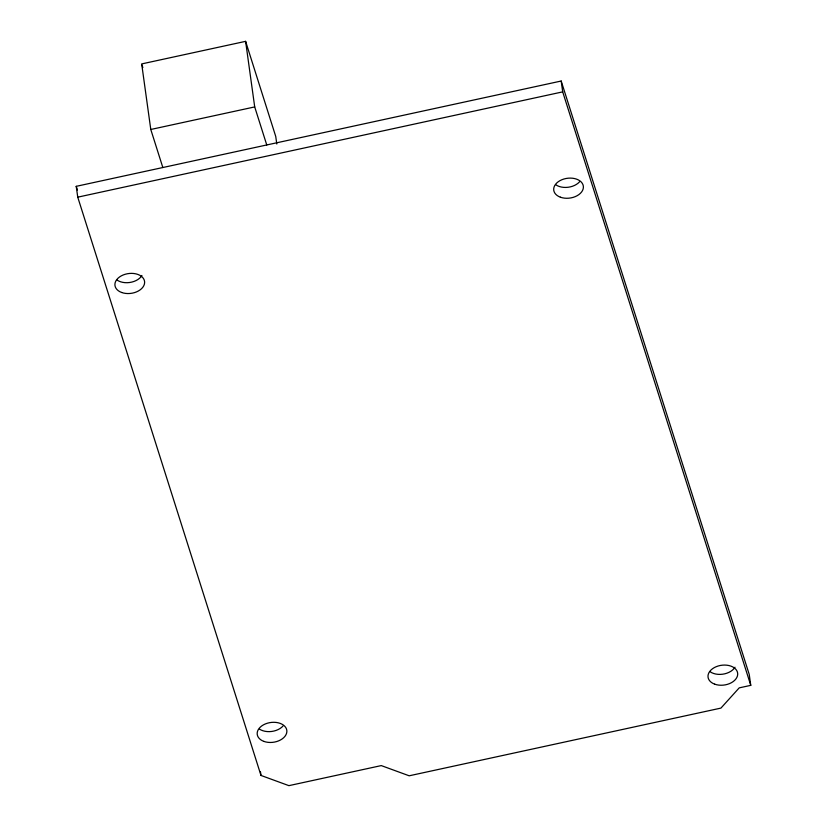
<?xml version="1.0" encoding="UTF-8"?>
<svg xmlns="http://www.w3.org/2000/svg" width="827" height="827" viewBox="0 0 827 827"><rect width="100%" height="100%" fill="white"/><g stroke="black" fill="none" stroke-linecap="round" stroke-linejoin="round"><path stroke-width="1.24" d="M276.797 144.022L275.742 136.465L245.609 41.35L141.686 63.917L150.783 129.477L162.836 167.53M150.783 129.477L254.706 106.921L266.759 144.963M76.239 186.333L561.192 81.025L749.252 674.522L750.761 685.356L739.214 687.868L720.937 708.098L409.189 775.798L381.268 765.595L288.902 785.65L260.981 775.447L77.748 197.167L76.239 186.333L77.407 190.024M77.748 197.167L562.701 91.869L750.761 685.356M142.079 65.137L142.844 67.576M561.192 81.025L562.701 91.869M245.609 41.35L254.706 106.921M260.484 771.829L260.981 775.447M282.948 726.096A14.938 9.976 -7.9 0 1 259.44 729.073M734.996 667.224A14.938 9.976 -7.9 0 1 710.259 671.844M579.469 181.888A14.938 9.976 -7.9 0 1 555.951 184.876M141.924 275.536A14.938 9.976 -7.9 0 1 117.186 280.146M121.631 292.479A14.938 9.976 -7.9 0 0 144.611 282.896A14.938 9.976 -7.9 0 0 123.068 275.019A14.938 9.976 -7.9 0 0 121.631 292.479M263.885 741.395A14.938 9.976 -7.9 0 0 286.855 731.823A14.938 9.976 -7.9 0 0 265.322 723.945A14.938 9.976 -7.9 0 0 263.885 741.395M714.704 684.167A14.938 9.976 -7.9 0 0 737.684 674.584A14.938 9.976 -7.9 0 0 716.141 666.717A14.938 9.976 -7.9 0 0 714.704 684.167M560.396 197.198A14.938 9.976 -7.9 0 0 583.376 187.615A14.938 9.976 -7.9 0 0 561.843 179.748A14.938 9.976 -7.9 0 0 560.396 197.198"/></g></svg>
